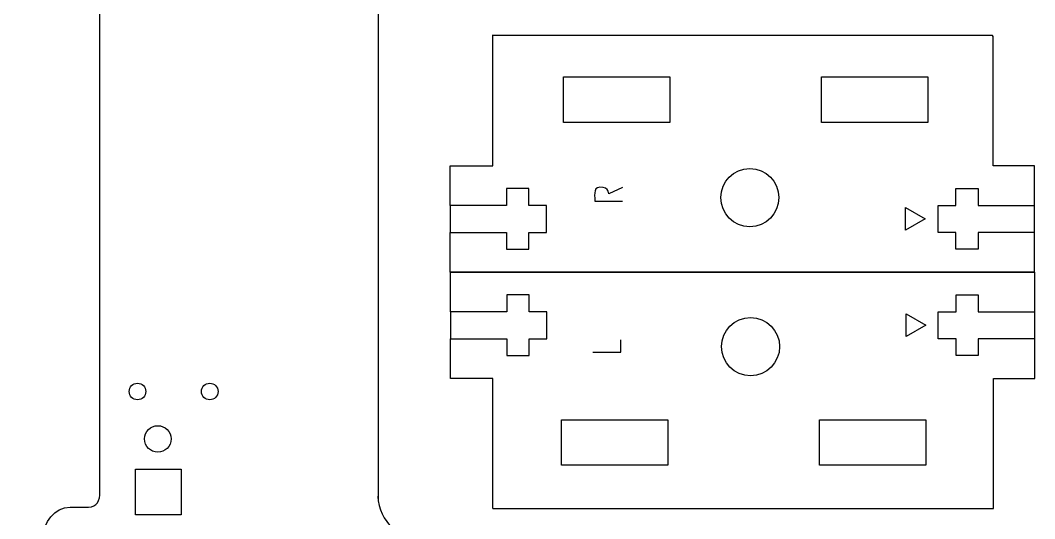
# Model space of a CAD drawing. Extents: x -208 to 424, y -67 to 313.
# Drawn here: x -208.4 to -74.8, y 45.6 to 111.2 of the extents above; entities that cross this region are included whole.
import ezdxf

# ---------------------------------------------------------------- set-up
doc = ezdxf.new("R2010")
doc.units = 0
doc.header["$MEASUREMENT"] = 0

msp = doc.modelspace()

# ---------------------------------------------------------------- linework, layer by layer
at = {"color": 1}
for p, q in [((-129.08, 89.17), (-130.9, 88.36)), ((-132.73, 87.38), (-129.08, 87.38)), ((-129.32, 67.48), (-129.32, 69.11)), ((-132.97, 67.48), (-129.32, 67.48))]:
    msp.add_line(p, q, dxfattribs=at)
at = {"color": 7}
for p, q in [((-151.79, 86.82), (-151.79, 83.27)), ((-74.79, 83.27), (-74.79, 86.82)), ((-151.79, 78.04), (-74.77, 78.04)), ((-74.76, 78.04), (-151.75, 78.04)), ((-151.75, 72.82), (-151.75, 69.26)), ((-74.76, 69.26), (-74.76, 72.82))]:
    msp.add_line(p, q, dxfattribs=at)
for points in [[(-151.79, 78.04), (-151.79, 83.27), (-144.35, 83.27), (-144.35, 81.04), (-141.43, 81.04), (-141.43, 83.27), (-139.08, 83.27), (-139.08, 86.82), (-141.43, 86.82), (-141.43, 89.05), (-144.35, 89.05), (-144.35, 86.82), (-151.79, 86.82), (-151.79, 92.05), (-146.18, 92.05), (-146.18, 109.18)], [(-74.79, 78.04), (-74.79, 83.27), (-82.23, 83.27), (-82.23, 81.04), (-85.15, 81.04), (-85.15, 83.27), (-87.5, 83.27), (-87.5, 86.82), (-85.15, 86.82), (-85.15, 89.05), (-82.23, 89.05), (-82.23, 86.82), (-74.79, 86.82), (-74.79, 92.05), (-80.24, 92.05), (-80.24, 109.05), (-80.32, 109.18), (-146.26, 109.18)], [(-91.8, 83.54), (-91.8, 86.54), (-89.2, 85.04), (-91.8, 83.54)], [(-146.18, 46.91), (-146.18, 64.04), (-151.75, 64.04), (-151.75, 69.26), (-144.31, 69.26), (-144.31, 67.04), (-141.39, 67.04), (-141.39, 69.26), (-139.04, 69.26), (-139.04, 72.82), (-141.39, 72.82), (-141.39, 75.04), (-144.31, 75.04), (-144.31, 72.82), (-151.75, 72.82), (-151.75, 78.04)], [(-146.18, 46.91), (-80.21, 46.91), (-80.21, 47.03), (-80.21, 64.04), (-74.76, 64.04), (-74.76, 69.26), (-82.2, 69.26), (-82.2, 67.04), (-85.12, 67.04), (-85.12, 69.26), (-87.47, 69.26), (-87.47, 72.82), (-85.12, 72.82), (-85.12, 75.04), (-82.2, 75.04), (-82.2, 72.82), (-74.76, 72.82), (-74.76, 78.04)]]:
    msp.add_lwpolyline(points, dxfattribs=at)
at = {"color": 1}
for points in [[(-122.84, 97.74), (-136.85, 97.74), (-136.85, 103.74), (-122.84, 103.74), (-122.84, 97.74)], [(-88.83, 97.74), (-102.84, 97.74), (-102.84, 103.74), (-88.83, 103.74), (-88.83, 97.74)], [(-91.72, 72.54), (-89.12, 71.04), (-91.72, 69.54), (-91.72, 72.54)], [(-123.12, 58.61), (-123.12, 52.61), (-137.13, 52.61), (-137.13, 58.61), (-123.12, 58.61)], [(-89.11, 58.61), (-89.11, 52.61), (-103.12, 52.61), (-103.12, 58.61), (-89.11, 58.61)], [(-187.23, 46.09), (-193.23, 46.09), (-193.23, 52.09), (-187.23, 52.09), (-187.23, 46.09)]]:
    msp.add_lwpolyline(points, dxfattribs=at)
for centre, radius in [((-112.3, 87.85), 3.83), ((-112.21, 68.23), 3.83), ((-192.99, 62.32), 1.09), ((-183.47, 62.32), 1.09), ((-190.31, 56.07), 1.75)]:
    msp.add_circle(centre, radius, dxfattribs=at)
at = {"color": 7}
msp.add_open_spline([(-161.29, 228.64), (-161.29, 231.95), (-158.25, 234.64), (-154.94, 234.64), (-154.94, 234.64), (-136.24, 234.64), (-136.24, 234.64), (-134.64, 234.64), (-133.12, 235.27), (-131.99, 236.4), (-130.87, 237.52), (-130.24, 239.05), (-130.24, 240.64), (-130.24, 240.64), (-130.24, 259.54), (-130.24, 259.54), (-130.24, 262.85), (-132.92, 265.54), (-136.24, 265.54), (-136.24, 265.54), (-155.94, 265.54), (-155.94, 265.54), (-159.25, 265.54), (-161.44, 268.22), (-161.44, 271.54), (-161.44, 271.54), (-161.44, 282.29), (-161.44, 282.29), (-161.44, 282.29), (-167.67, 282.29), (-167.67, 282.29), (-167.67, 282.29), (-167.67, 285.88), (-167.67, 285.88), (-167.67, 285.88), (-161.44, 285.88), (-161.44, 285.88), (-161.44, 285.88), (-161.44, 298.38), (-161.44, 298.38), (-161.44, 300.59), (-163.23, 302.38), (-165.44, 302.38), (-165.44, 302.38), (-201.43, 302.38), (-201.43, 302.38), (-203.64, 302.38), (-205.43, 300.59), (-205.43, 298.38), (-205.43, 298.38), (-205.43, 285.88), (-205.43, 285.88), (-205.43, 285.88), (-199.65, 285.88), (-199.65, 285.88), (-199.65, 285.88), (-199.65, 282.29), (-199.65, 282.29), (-199.65, 282.29), (-205.43, 282.29), (-205.43, 282.29), (-205.43, 282.29), (-205.43, 265.42), (-205.43, 265.42), (-205.43, 264.28), (-205.92, 263.2), (-206.77, 262.44), (-207.83, 261.49), (-208.43, 260.14), (-208.43, 258.71), (-208.43, 257.29), (-207.83, 255.94), (-206.77, 254.99), (-205.92, 254.23), (-205.43, 253.14), (-205.43, 252.01), (-205.43, 252.01), (-205.43, 248.17), (-205.43, 248.17), (-205.43, 247.03), (-205.92, 245.95), (-206.77, 245.19), (-207.83, 244.24), (-208.43, 242.89), (-208.43, 241.47), (-208.43, 240.04), (-207.83, 238.69), (-206.77, 237.74), (-205.92, 236.98), (-205.43, 235.9), (-205.43, 234.76), (-205.43, 234.76), (-205.43, 234.09), (-205.43, 234.09), (-205.43, 232.14), (-203.31, 230.09), (-201.43, 230.09), (-201.43, 230.09), (-199.93, 230.09), (-199.93, 230.09), (-198.83, 230.09), (-197.93, 229.2), (-197.93, 228.09), (-197.93, 228.09), (-197.93, 49.09), (-197.93, 49.09), (-197.93, 47.99), (-198.33, 47.09), (-199.43, 47.09), (-199.43, 47.09), (-201.43, 47.09), (-201.43, 47.09), (-201.96, 47.09), (-201.49, 47.08), (-201.87, 47.08), (-203.92, 47.08), (-205.43, 45.07), (-205.43, 43.09), (-205.43, 43.09), (-205.43, 42.42), (-205.43, 42.42), (-205.43, 41.28), (-205.92, 40.2), (-206.77, 39.44), (-207.83, 38.49), (-208.43, 37.14), (-208.43, 35.71), (-208.43, 34.29), (-207.83, 32.94), (-206.77, 31.99), (-205.92, 31.23), (-205.43, 30.14), (-205.43, 29), (-205.43, 29), (-205.43, 25.17), (-205.43, 25.17), (-205.43, 24.03), (-205.92, 22.95), (-206.77, 22.19), (-207.83, 21.24), (-208.43, 19.89), (-208.43, 18.46), (-208.43, 17.04), (-207.83, 15.68), (-206.77, 14.74), (-205.92, 13.98), (-205.43, 12.89), (-205.43, 11.75), (-205.43, 11.75), (-205.43, -5.11), (-205.43, -5.11), (-205.43, -5.11), (-198.84, -5.11), (-198.84, -5.11), (-198.84, -5.11), (-198.84, -8.71), (-198.84, -8.71), (-198.84, -8.71), (-205.43, -8.71), (-205.43, -8.71), (-205.43, -8.71), (-205.43, -13.21), (-205.43, -13.21), (-205.43, -13.21), (-199.43, -13.21), (-199.43, -13.21), (-199.43, -13.21), (-199.43, -19.21), (-199.43, -19.21), (-199.43, -19.21), (-189.43, -19.21), (-189.43, -19.21), (-189.43, -19.21), (-189.43, -13.21), (-189.43, -13.21), (-189.43, -13.21), (-185.21, -13.21), (-185.21, -13.21), (-185.21, -13.21), (-185.21, -3.08), (-185.21, -3.08), (-185.21, -3.08), (-187.44, -3.08), (-187.44, -3.08), (-187.44, -3.08), (-187.44, -0.16), (-187.44, -0.16), (-187.44, -0.16), (-185.21, -0.16), (-185.21, -0.16), (-185.21, -0.16), (-185.21, 0.84), (-185.21, 0.84), (-185.21, 0.84), (-181.66, 0.84), (-181.66, 0.84), (-181.66, 0.84), (-181.66, -0.16), (-181.66, -0.16), (-181.66, -0.16), (-179.43, -0.16), (-179.43, -0.16), (-179.43, -0.16), (-179.43, -3.08), (-179.43, -3.08), (-179.43, -3.08), (-181.66, -3.08), (-181.66, -3.08), (-181.66, -3.08), (-181.66, -13.21), (-181.66, -13.21), (-181.66, -13.21), (-177.44, -13.21), (-177.44, -13.21), (-177.44, -13.21), (-177.44, -19.21), (-177.44, -19.21), (-177.44, -19.21), (-167.44, -19.21), (-167.44, -19.21), (-167.44, -19.21), (-167.44, -13.21), (-167.44, -13.21), (-167.44, -13.21), (-161.44, -13.21), (-161.44, -13.21), (-161.44, -13.21), (-161.44, -8.71), (-161.44, -8.71), (-161.44, -8.71), (-167.29, -8.71), (-167.29, -8.71), (-167.29, -8.71), (-167.29, -5.11), (-167.29, -5.11), (-167.29, -5.11), (-161.44, -5.11), (-161.44, -5.11), (-161.44, -5.11), (-161.44, 5.64), (-161.44, 5.64), (-161.44, 8.95), (-159.25, 11.64), (-155.94, 11.64), (-155.94, 11.64), (-136.24, 11.64), (-136.24, 11.64), (-132.92, 11.64), (-130.24, 14.32), (-130.24, 17.64), (-130.24, 17.64), (-130.24, 36.54), (-130.24, 36.54), (-130.24, 39.85), (-132.92, 42.54), (-136.24, 42.54), (-136.24, 42.54), (-154.94, 42.54), (-154.94, 42.54), (-158.25, 42.54), (-161.29, 45.23), (-161.29, 48.54), (-161.29, 48.54), (-161.29, 48.24), (-161.29, 48.24), (-161.29, 48.24), (-161.29, 228.64), (-161.29, 228.64)], degree=3, knots=[0, 0, 0, 0, 1, 1, 1, 2, 2, 2, 3, 3, 3, 4, 4, 4, 5, 5, 5, 6, 6, 6, 7, 7, 7, 8, 8, 8, 9, 9, 9, 10, 10, 10, 11, 11, 11, 12, 12, 12, 13, 13, 13, 14, 14, 14, 15, 15, 15, 16, 16, 16, 17, 17, 17, 18, 18, 18, 19, 19, 19, 20, 20, 20, 21, 21, 21, 22, 22, 22, 23, 23, 23, 24, 24, 24, 25, 25, 25, 26, 26, 26, 27, 27, 27, 28, 28, 28, 29, 29, 29, 30, 30, 30, 31, 31, 31, 32, 32, 32, 33, 33, 33, 34, 34, 34, 35, 35, 35, 36, 36, 36, 37, 37, 37, 38, 38, 38, 39, 39, 39, 40, 40, 40, 41, 41, 41, 42, 42, 42, 43, 43, 43, 44, 44, 44, 45, 45, 45, 46, 46, 46, 47, 47, 47, 48, 48, 48, 49, 49, 49, 50, 50, 50, 51, 51, 51, 52, 52, 52, 53, 53, 53, 54, 54, 54, 55, 55, 55, 56, 56, 56, 57, 57, 57, 58, 58, 58, 59, 59, 59, 60, 60, 60, 61, 61, 61, 62, 62, 62, 63, 63, 63, 64, 64, 64, 65, 65, 65, 66, 66, 66, 67, 67, 67, 68, 68, 68, 69, 69, 69, 70, 70, 70, 71, 71, 71, 72, 72, 72, 73, 73, 73, 74, 74, 74, 75, 75, 75, 76, 76, 76, 77, 77, 77, 78, 78, 78, 79, 79, 79, 80, 80, 80, 81, 81, 81, 82, 82, 82, 83, 83, 83, 84, 84, 84, 85, 85, 85, 86, 86, 86, 87, 87, 87, 88, 88, 88, 89, 89, 89, 89], dxfattribs=at)
at = {"color": 1}
for points in [[(-131.61, 89.17), (-133.02, 89.46), (-132.73, 88.37), (-132.73, 87.38)], [(-130.9, 88.36), (-130.9, 88.81), (-131.22, 89.17), (-131.61, 89.17)]]:
    msp.add_open_spline(points, degree=3, dxfattribs=at)

doc.saveas('drawing.dxf')
